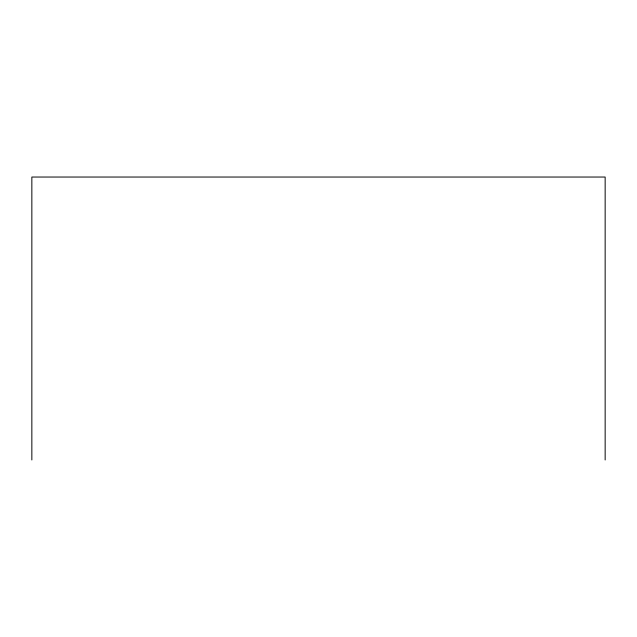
<?xml version="1.0" encoding="UTF-8"?>
<svg xmlns="http://www.w3.org/2000/svg" width="637" height="637" viewBox="0 0 637 637"><rect width="100%" height="100%" fill="white"/><g stroke="black" fill="none" stroke-linecap="round" stroke-linejoin="round"><path stroke-width="0.96" d="M605.15 459.962L605.15 177.038L31.85 177.038L31.85 459.962"/></g></svg>
